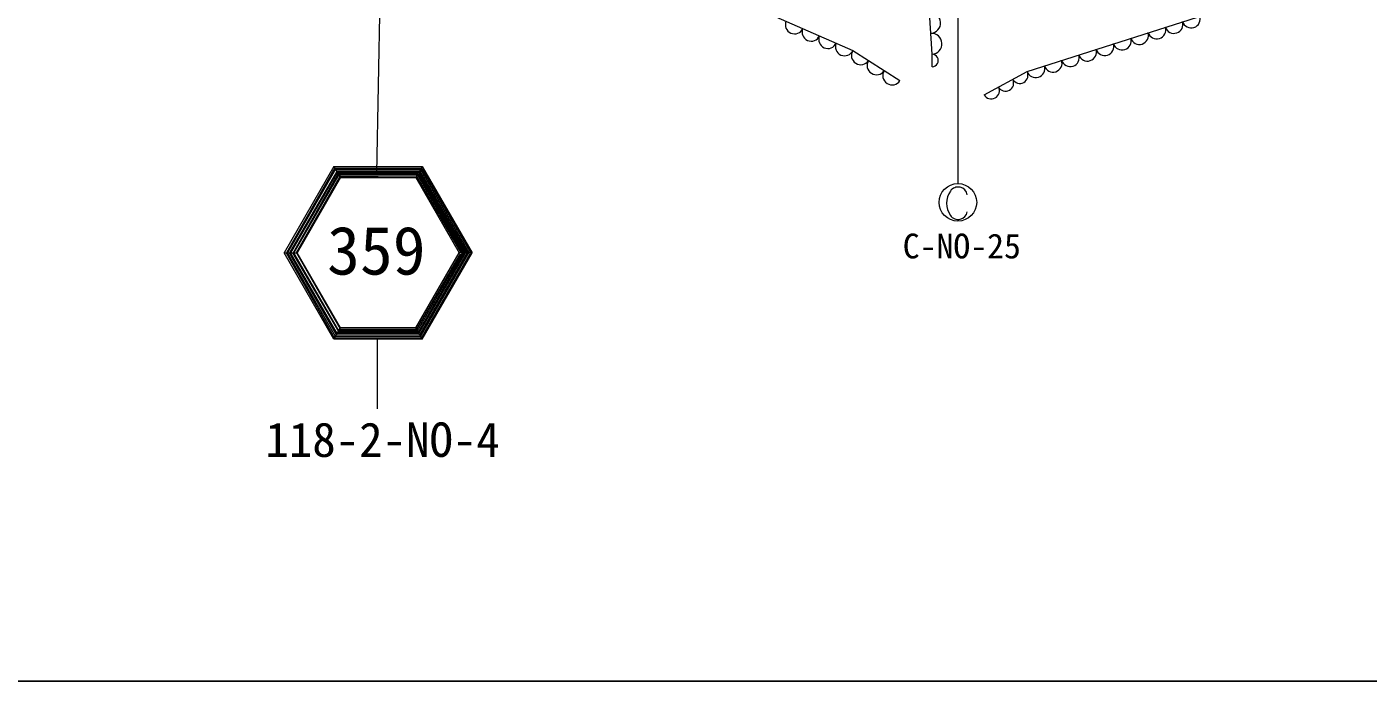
# Model space of a CAD drawing. Units: millimetres, scale not verified. Extents: x 40000 to 680000, y 20000 to 380000.
# Drawn here: x 178654 to 250000, y 205000 to 239825 of the extents above; entities that cross this region are included whole.
import ezdxf
from ezdxf.enums import TextEntityAlignment as Align

# ---------------------------------------------------------------- set-up
doc = ezdxf.new("R2010")
doc.units = ezdxf.units.MM
doc.header["$LTSCALE"] = 1000
for name, color, linetype, lineweight in [('M-BGD', 7, 'Continuous', 13), ('M-STR-STRC', 7, 'Continuous', 13), ('M-TTL-BAND', 7, 'Continuous', 25)]:
    doc.layers.add(name, color=color, linetype=linetype, lineweight=lineweight)
doc.styles.add('ＭＳ ゴシック', font='')
doc.styles.get('ＭＳ ゴシック').set_extended_font_data('MS Gothic')

msp = doc.modelspace()

# ---------------------------------------------------------------- linework, layer by layer
at = {"layer": 'M-BGD'}
for p, q in [((216378, 241297), (222594, 238573)), ((231855, 237455), (243806, 241284)), ((226807, 238364), (226666, 240589)), ((222594, 238573), (225093, 236962)), ((226806, 237704), (226807, 238364)), ((229570, 236211), (231855, 237455))]:
    msp.add_line(p, q, dxfattribs=at)
for centre, radius, start, end in [((226701, 240033), 557, 273.641, 93.641), ((219486, 239935), 485, 156.3313, 336.3313), ((220374, 239546), 485, 156.3313, 336.3313), ((238750, 239664), 483, 197.76634, 17.76634), ((239669, 239959), 483, 197.76634, 17.76634), ((240588, 240253), 483, 197.76634, 17.76634), ((221262, 239157), 485, 156.3313, 336.3313), ((226772, 238921), 557, 273.641, 93.641), ((236911, 239075), 483, 197.76634, 17.76634), ((237830, 239370), 483, 197.76634, 17.76634), ((222150, 238767), 485, 156.3313, 336.3313), ((223010, 238304), 496, 147.20323, 327.20323), ((226807, 238034), 330, 269.89408, 89.89408), ((234153, 238191), 483, 197.76634, 17.76634), ((235072, 238486), 483, 197.76634, 17.76634), ((235992, 238781), 483, 197.76634, 17.76634), ((223844, 237768), 496, 147.20323, 327.20323), ((232315, 237602), 483, 197.76634, 17.76634), ((233234, 237897), 483, 197.76634, 17.76634), ((224677, 237231), 496, 147.20323, 327.20323), ((230712, 236833), 434, 208.55386, 28.55386), ((231474, 237248), 434, 208.55386, 28.55386), ((229951, 236419), 434, 208.55386, 28.55386)]:
    msp.add_arc(centre, radius, start, end, dxfattribs=at)
at = {"layer": 'M-STR-STRC'}
for p, q in [((197821, 264071), (197258, 232021)), ((228178, 254167), (228178, 231484)), ((194992, 232397), (192336, 227797)), ((195034, 232324), (192471, 227797)), ((195079, 232247), (192510, 227797)), ((195146, 232130), (192626, 227797)), ((195165, 232097), (192683, 227797)), ((195208, 232023), (192815, 227797)), ((195252, 231947), (192856, 227797)), ((194992, 232397), (199685, 232397)), ((194992, 232397), (195339, 231797)), ((195048, 232300), (199636, 232312)), ((195079, 232247), (199598, 232247)), ((195132, 232154), (199548, 232160)), ((195165, 232097), (199512, 232097)), ((195252, 231947), (199425, 231947)), ((195257, 232026), (199466, 232017)), ((199685, 232397), (199339, 231797)), ((199425, 231947), (201821, 227797)), ((199492, 231981), (201896, 227809)), ((199512, 232097), (201994, 227797)), ((199566, 232149), (202101, 227759)), ((199598, 232247), (202168, 227797)), ((199666, 232280), (202257, 227809)), ((199685, 232397), (202341, 227797)), ((195303, 231858), (192982, 227797)), ((195339, 231797), (193029, 227797)), ((195315, 231877), (199368, 231848)), ((195339, 231797), (199339, 231797)), ((199339, 231797), (201648, 227797)), ((199398, 231838), (201721, 227827)), ((192336, 227797), (193029, 227797)), ((194992, 223197), (192336, 227797)), ((192448, 227797), (195026, 223255)), ((195079, 223347), (192510, 227797)), ((192604, 227797), (195123, 223422)), ((195165, 223497), (192683, 227797)), ((192782, 227797), (195231, 223610)), ((195252, 223647), (192856, 227797)), ((192993, 227797), (195313, 223752)), ((195339, 223797), (193029, 227797)), ((199339, 223797), (201648, 227797)), ((201696, 227746), (199386, 223742)), ((199425, 223647), (201821, 227797)), ((199498, 223617), (201921, 227821)), ((199512, 223497), (201994, 227797)), ((202058, 227771), (199566, 223456)), ((199598, 223347), (202168, 227797)), ((202232, 227765), (199635, 223256)), ((199685, 223197), (202341, 227797)), ((202341, 227797), (201648, 227797)), ((194992, 223197), (195339, 223797)), ((199598, 223347), (195079, 223347)), ((195131, 223437), (199537, 223453)), ((199512, 223497), (195165, 223497)), ((195221, 223593), (199457, 223591)), ((199425, 223647), (195252, 223647)), ((195303, 223734), (199378, 223729)), ((199339, 223797), (195339, 223797)), ((199685, 223197), (199339, 223797)), ((199685, 223197), (194992, 223197)), ((195041, 223281), (199631, 223290)), ((197289, 223197), (197289, 219497))]:
    msp.add_line(p, q, dxfattribs=at)
msp.add_circle((228178, 230484), 1000, dxfattribs=at)
for centre, radius, start, end in [((228187, 230796), 499, 10.09099, 144.85137), ((228728, 230434), 1151, 145.6197, 214.38045), ((228187, 230071), 499, 215.14878, 349.90886)]:
    msp.add_arc(centre, radius, start, end, dxfattribs=at)
at = {"layer": 'M-TTL-BAND'}
msp.add_line((40000, 205000), (579000, 205000), dxfattribs=at)

# ---------------------------------------------------------------- texts
at = {"layer": 'M-STR-STRC', "style": 'ＭＳ ゴシック'}
for s, height, p in [('359', 2566, (194627, 225868)), ('C-NO-25', 1320, (225242, 227104)), ('118-2-NO-4', 1833, (191343, 216388))]:
    msp.add_text(s, height=height, dxfattribs=at).set_placement(p, align=Align.BOTTOM_LEFT)

doc.saveas('drawing.dxf')
